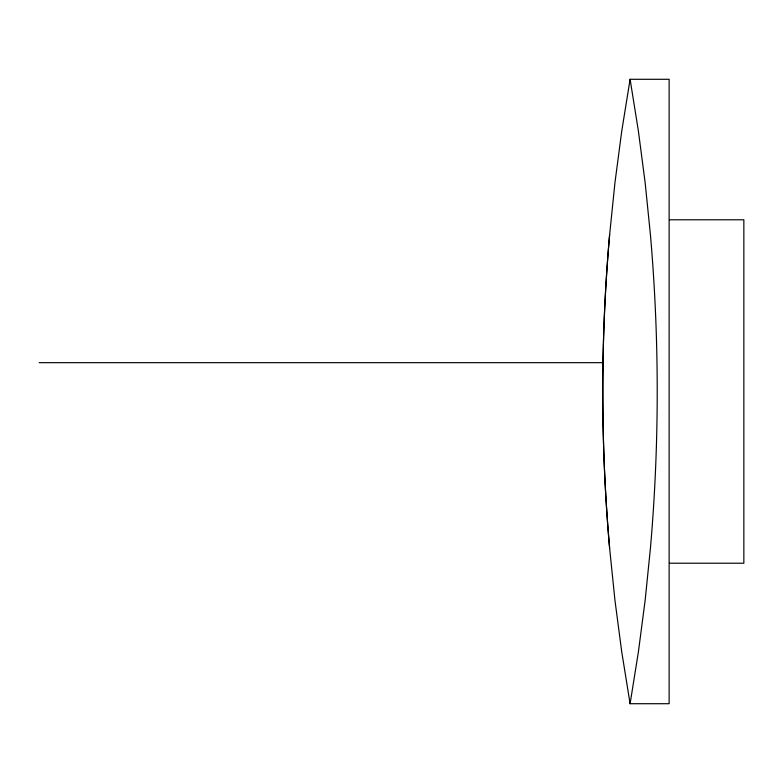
<?xml version="1.0" encoding="UTF-8"?>
<svg xmlns="http://www.w3.org/2000/svg" width="783" height="783" viewBox="0 0 783 783"><rect width="100%" height="100%" fill="white"/><g stroke="black" fill="none" stroke-linecap="round" stroke-linejoin="round"><path stroke-width="1.17" d="M609.624 234.802L614.939 182.772L621.771 130.918L630.1 79.289L669.132 79.289L669.132 703.711L630.1 703.711L621.771 652.082L614.939 600.228L609.624 548.198A1269.928 894.587 90 0 1 609.614 234.792A1797.729 1797.729 0 0 0 609.624 548.198M630.1 703.711L638.37 652.082L645.153 600.228L650.428 548.198A1279.412 901.272 -90 0 0 650.428 234.792L645.153 182.772L638.37 130.918L630.1 79.289M669.592 219.788L743.85 219.788L743.85 563.212L669.592 563.212M39.15 362.666L603.233 362.666"/></g></svg>
